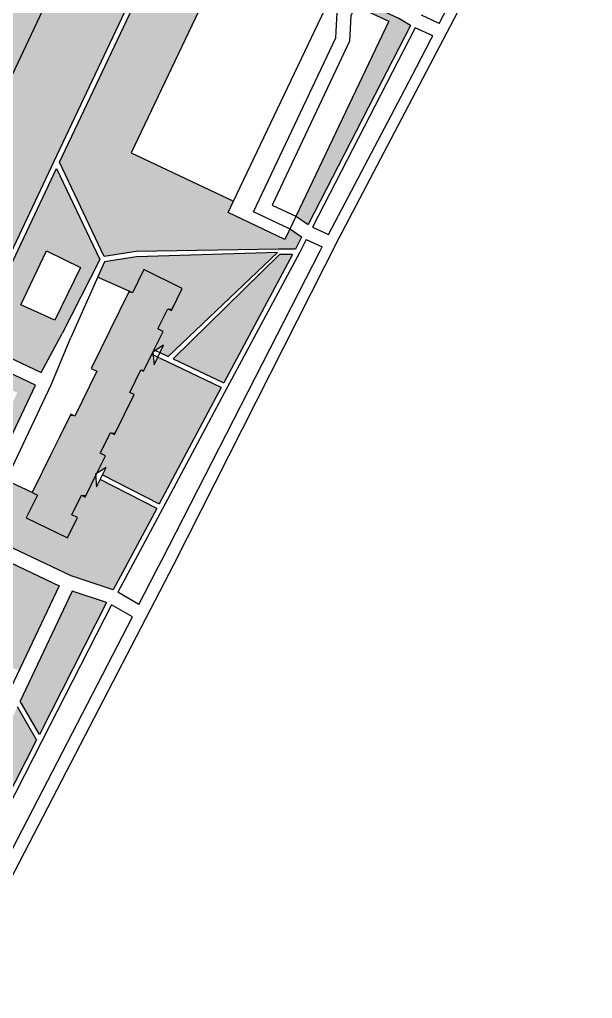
# Model space of a CAD drawing. Extents: x 1000 to 4000, y -4000 to -1000.
# Drawn here: x 2544.6 to 2708.1, y -3066.2 to -2786.9 of the extents above; entities that cross this region are included whole.
import ezdxf

# ---------------------------------------------------------------- set-up
doc = ezdxf.new("R2010")
doc.units = 0
doc.header["$MEASUREMENT"] = 0
for name, color, linetype in [('AVTOSTOYANKI', 150, 'CONTINUOUS'), ('DOR_DOROZHKA', 40, 'CONTINUOUS'), ('GRANICA_UCHASTKA', 7, 'CONTINUOUS'), ('OGRAZHDENIYA', 12, 'CONTINUOUS'), ('PL_DETSKAYA', 1, 'CONTINUOUS'), ('PL_SOBAKI', 200, 'CONTINUOUS'), ('PROEZDY', 253, 'CONTINUOUS'), ('ULICY_PROEZZH_CHAST', 252, 'CONTINUOUS'), ('ZDANIYA', 250, 'CONTINUOUS'), ('ZDANIYA_ZALIVKA', 251, 'CONTINUOUS')]:
    doc.layers.add(name, color=color, linetype=linetype)
doc.layers.add('GREEN_AREAS', color=7, linetype='CONTINUOUS', true_color=0x91ce82)
doc.layers.add('подъезды', color=6, linetype='CONTINUOUS', lineweight=40)

msp = doc.modelspace()

# ---------------------------------------------------------------- hatches: boundary and pattern name
at = {"layer": 'GREEN_AREAS'}
h = msp.add_hatch(color=256, dxfattribs=at)
h.dxf.hatch_style = 1
h.paths.add_polyline_path([(2587.36, -2757.93), (2595.64, -2740.39), (2597.86, -2735.58), (2599.23, -2727.25), (2598.18, -2720.36), (2586.34, -2707.37), (2577.79, -2706.32), (2572.39, -2707.25), (2567.21, -2711.64), (2566.64, -2712.85), (2570, -2714.44), (2581.49, -2719.86), (2514.37, -2862.26), (2502.89, -2856.85), (2499.24, -2855.13), (2498.77, -2856.13), (2498.48, -2862.82), (2513.32, -2869.84), (2530.56, -2878), (2554.53, -2827.32)])
h = msp.add_hatch(color=256, dxfattribs=at)
h.dxf.hatch_style = 1
h.paths.add_polyline_path([(2605.7, -2838.78), (2576.44, -2824.91), (2601.04, -2773.25, -0.278954), (2600.47, -2772.39), (2588.24, -2759.56), (2556.04, -2827.64), (2568.78, -2854.54), (2577.88, -2853.11), (2618.49, -2852.48), (2623.37, -2852.41), (2625.12, -2848.99), (2621.76, -2846.7), (2620.35, -2849.65), (2604.18, -2841.99)])
h.paths.add_polyline_path([(2618.89, -2765.86, -1), (2615.89, -2765.86, -1)], flags=16)
h = msp.add_hatch(color=256, dxfattribs=at)
h.dxf.hatch_style = 1
h.paths.add_polyline_path([(2656.19, -2788.58), (2652.86, -2786.64), (2641.38, -2781.21), (2640.5, -2783.07), (2649.98, -2787.42), (2623.49, -2843.06), (2623.62, -2843.13), (2626.97, -2845.41)])
h = msp.add_hatch(color=256, dxfattribs=at)
h.dxf.hatch_style = 1
h.paths.add_polyline_path([(2567.51, -2855.36), (2555.21, -2829.39), (2531.91, -2878.64), (2550.85, -2887.6), (2556.82, -2876.46)])
h.paths.add_polyline_path([(2544.99, -2868.33), (2552.31, -2852.87), (2562.03, -2857.63), (2554.72, -2872.73)], flags=16)
h = msp.add_hatch(color=256, dxfattribs=at)
h.dxf.hatch_style = 1
h.paths.add_polyline_path([(2618.24, -2853.34), (2578.01, -2854.6), (2568.84, -2856.04), (2566.91, -2860.43), (2575.89, -2864.39), (2576.9, -2864.89), (2580.14, -2858.26), (2591.07, -2863.61), (2587.97, -2869.94), (2586.93, -2869.43), (2584.12, -2875.18), (2585.58, -2875.9), (2583.13, -2880.89), (2583.02, -2881.12), (2583.43, -2881.32), (2585.73, -2879.85), (2584.71, -2881.93), (2587, -2883.04)])
h = msp.add_hatch(color=256, dxfattribs=at)
h.dxf.hatch_style = 1
h.paths.add_polyline_path([(2622.56, -2853.92), (2618.81, -2853.97), (2588.45, -2883.72), (2602.91, -2890.57)])
h = msp.add_hatch(color=256, dxfattribs=at)
h.dxf.hatch_style = 1
h.paths.add_polyline_path([(2529.53, -2881.93), (2513.42, -2874.31), (2511.64, -2878.07), (2543.95, -2893.36), (2538.66, -2904.91), (2527, -2930.36), (2529.95, -2931.75), (2549.14, -2891.22)])
h = msp.add_hatch(color=256, dxfattribs=at)
h.dxf.hatch_style = 1
h.paths.add_polyline_path([(2602.2, -2891.9), (2586.83, -2884.62), (2584.05, -2883.3), (2583.03, -2885.39), (2582.78, -2882.69), (2582.35, -2882.49), (2580.51, -2886.25), (2580.02, -2887.25), (2579.23, -2886.86), (2576.08, -2893.3), (2577.3, -2893.9), (2571.72, -2905.32), (2570.58, -2904.76), (2568.04, -2909.95), (2567.68, -2910.68), (2569.14, -2911.4), (2566.8, -2916.2), (2566.72, -2916.35), (2569.32, -2914.69), (2568.3, -2916.78), (2584.48, -2925.14)])
h = msp.add_hatch(color=256, dxfattribs=at)
h.dxf.hatch_style = 1
h.paths.add_polyline_path([(2583.77, -2926.46), (2567.64, -2918.13), (2566.61, -2920.23), (2566.33, -2917.16), (2563.39, -2923.16), (2562.3, -2922.62), (2559.57, -2928.2), (2561.15, -2928.97), (2558.28, -2934.84), (2546.55, -2929.11), (2549.73, -2922.59), (2548.28, -2921.88), (2540.74, -2918.31), (2533.57, -2933.46), (2559.36, -2945.66), (2571.35, -2949.68)])
h = msp.add_hatch(color=256, dxfattribs=at)
h.dxf.hatch_style = 1
h.paths.add_polyline_path([(2555.95, -2948.47), (2530.05, -2936.22), (2524.14, -2933.43), (2518.04, -2945.98), (2523.76, -2948.76), (2524.6, -2949.17), (2527.93, -2942.26), (2528.76, -2942.66), (2539.58, -2947.87), (2536.77, -2953.7), (2535.86, -2953.26), (2533.12, -2958.96), (2534.2, -2959.49), (2531.05, -2966.03), (2530.93, -2966.28), (2532.49, -2967.03), (2532.54, -2967), (2532.52, -2967.04), (2544.48, -2972.71)])
h = msp.add_hatch(color=256, dxfattribs=at)
h.dxf.hatch_style = 1
h.paths.add_polyline_path([(2569.48, -2953.28), (2559.66, -2949.98), (2544.81, -2981.36), (2550.3, -2990.89)])
h = msp.add_hatch(color=256, dxfattribs=at)
h.dxf.hatch_style = 1
h.paths.add_polyline_path([(2549.49, -2992.48), (2544.03, -2983.01), (2532.46, -3007.45), (2540.04, -3011.02)])

# ---------------------------------------------------------------- linework, layer by layer
at = {"layer": 'AVTOSTOYANKI'}
msp.add_lwpolyline([(2605.7, -2838.78), (2632.81, -2781.85), (2633.81, -2779.76), (2638.39, -2782.1), (2649.98, -2787.42), (2622.52, -2845.1), (2620.35, -2849.65), (2604.18, -2841.99)], close=True, dxfattribs=at)
at = {"layer": 'DOR_DOROZHKA'}
for points in [[(2530.56, -2878), (2554.53, -2827.32), (2587.36, -2757.93), (2595.64, -2740.39), (2597.86, -2735.58), (2599.23, -2727.25), (2598.18, -2720.36), (2586.34, -2707.37), (2577.79, -2706.32), (2572.39, -2707.25), (2567.21, -2711.64)], [(2623.37, -2852.41), (2618.49, -2852.48), (2577.88, -2853.11), (2568.78, -2854.54), (2556.04, -2827.64), (2588.24, -2759.56), (2600.93, -2772.87), (2602.01, -2771.83), (2588.93, -2758.11), (2596.67, -2741.71), (2603.65, -2745.7)], [(2656.19, -2788.58), (2626.97, -2845.41)], [(2657.53, -2789.27), (2628.26, -2846.16)], [(2531.91, -2878.64), (2555.21, -2829.39), (2567.51, -2855.36), (2556.82, -2876.46)], [(2626.43, -2849.72), (2624.49, -2853.5), (2603.89, -2891.91), (2585.45, -2926.5), (2572.71, -2950.33)], [(2625.12, -2848.99), (2623.37, -2852.41)], [(2602.2, -2891.9), (2586.83, -2884.62), (2582.35, -2882.49), (2583.02, -2881.12), (2587, -2883.04), (2618.24, -2853.34), (2578.01, -2854.6), (2568.84, -2856.04), (2559.31, -2877.64)], [(2622.56, -2853.92), (2618.81, -2853.97), (2588.45, -2883.72), (2602.91, -2890.57)], [(2622.56, -2853.92), (2602.91, -2890.57)], [(2602.2, -2891.9), (2584.48, -2925.14)], [(2583.77, -2926.46), (2567.62, -2918.12), (2568.31, -2916.79), (2584.48, -2925.14)], [(2583.77, -2926.46), (2571.35, -2949.68)], [(2570.86, -2953.88), (2551.01, -2992.8), (2541.05, -3012.36), (2533.58, -3026.36)], [(2569.48, -2953.28), (2550.3, -2990.89)], [(2550.3, -2990.89), (2544.81, -2981.36)], [(2549.49, -2992.48), (2544.03, -2983.01)], [(2549.49, -2992.48), (2540.04, -3011.02)]]:
    msp.add_lwpolyline(points, dxfattribs=at)
at = {"layer": 'GRANICA_UCHASTKA'}
msp.add_lwpolyline([(2215.17, -2429.55), (2323.93, -2487.32), (2371.51, -2514.34), (2416.1, -2541.42), (2541.6, -2610.34), (2624.62, -2657.13), (2639.32, -2666.33), (2673.18, -2683.13), (2708.1, -2702.41), (2707.24, -2708.94), (2704.89, -2715.99), (2689.52, -2746.82), (2635.63, -2849.5), (2588.55, -2942.53), (2535.16, -3045.19), (2525.18, -3046.4), (2519.22, -3048.53), (2500.94, -3059.41), (2494.48, -3061.55), (2486.58, -3066.22), (2386.51, -3017.28), (2312.77, -2983.8), (1995.98, -2833.83)], dxfattribs=at)
at = {"layer": 'GREEN_AREAS'}
for p, q in [((2575.89, -2864.39), (2566.91, -2860.43)), ((2548.28, -2921.88), (2540.74, -2918.31))]:
    msp.add_line(p, q, dxfattribs=at)
at = {"layer": 'OGRAZHDENIYA'}
msp.add_lwpolyline([(2605.7, -2838.78), (2632.81, -2781.85), (2603.55, -2767.99), (2601.47, -2772.35), (2576.44, -2824.91), (2605.7, -2838.78)], dxfattribs=at)
at = {"layer": 'PL_DETSKAYA'}
msp.add_lwpolyline([(2552.31, -2852.87), (2562.03, -2857.63), (2554.72, -2872.73), (2544.99, -2868.33)], close=True, dxfattribs=at)
at = {"layer": 'PL_SOBAKI'}
msp.add_lwpolyline([(2605.7, -2838.78), (2632.81, -2781.85), (2603.55, -2767.99), (2601.47, -2772.35), (2576.44, -2824.91)], close=True, dxfattribs=at)
at = {"layer": 'PROEZDY'}
for points in [[(2625.12, -2848.99), (2621.63, -2846.61), (2611.37, -2841.75), (2634.86, -2792.13), (2635.23, -2784.86), (2637.76, -2779.5), (2626.53, -2774.18), (2623.45, -2768.87), (2622.87, -2762.62), (2624.19, -2758.53), (2603.65, -2745.7)], [(2656.19, -2788.58), (2652.86, -2786.64), (2641.38, -2781.21), (2639.18, -2785.85), (2638.81, -2793.13), (2616.7, -2839.85), (2623.62, -2843.13), (2626.97, -2845.41)], [(2664.39, -2788.03), (2659.33, -2785.7)], [(2662.56, -2791.59), (2657.53, -2789.27)], [(2628.26, -2846.16), (2632.83, -2848.26)], [(2626.43, -2849.72), (2630.99, -2851.81)], [(2531.91, -2878.64), (2550.85, -2887.6), (2556.82, -2876.46)], [(2571.35, -2949.68), (2559.36, -2945.66), (2533.57, -2933.46), (2553.61, -2891.12), (2559.31, -2877.64)], [(2529.95, -2931.75), (2549.14, -2891.22), (2529.53, -2881.93)], [(2497.54, -2988.18), (2524.14, -2933.43), (2530.05, -2936.22), (2555.95, -2948.47), (2541.39, -2979.23), (2530.25, -3002.77)], [(2569.48, -2953.28), (2559.66, -2949.98), (2544.81, -2981.36)], [(2578.71, -2953.82), (2572.71, -2950.33)], [(2576.87, -2957.38), (2570.86, -2953.88)]]:
    msp.add_lwpolyline(points, dxfattribs=at)
at = {"layer": 'ULICY_PROEZZH_CHAST'}
for points in [[(2664.39, -2788.03), (2677.98, -2761.76), (2679.65, -2756.41), (2701.56, -2713.16), (2703.88, -2710.7)], [(2664.39, -2788.03), (2664.36, -2788.08), (2664.39, -2788.03)], [(2632.83, -2848.26), (2653.55, -2808.88), (2657.95, -2800.52), (2662.12, -2792.43), (2662.56, -2791.59)], [(2578.71, -2953.82), (2583.55, -2944.45), (2585.25, -2941.14), (2630.41, -2852.95), (2630.99, -2851.81)], [(2539.7, -3029.27), (2546.92, -3015.3), (2576.87, -2957.38)]]:
    msp.add_lwpolyline(points, dxfattribs=at)
at = {"layer": 'ZDANIYA'}
msp.add_lwpolyline([(2581.49, -2719.86), (2514.37, -2862.26), (2502.89, -2856.85), (2506.63, -2848.9), (2508.05, -2845.89), (2509.47, -2842.87), (2516.18, -2828.64), (2517.62, -2825.59), (2519.02, -2822.61), (2525.76, -2808.31), (2527.08, -2805.52), (2528.61, -2802.28), (2535.51, -2787.63), (2536.89, -2784.7)], dxfattribs=at)
msp.add_lwpolyline([(2559.57, -2928.2), (2562.3, -2922.62), (2563.39, -2923.16), (2566.8, -2916.2), (2569.14, -2911.4), (2567.68, -2910.68), (2568.04, -2909.95), (2570.58, -2904.76), (2571.72, -2905.32), (2577.3, -2893.9), (2576.08, -2893.3), (2579.23, -2886.86), (2580.02, -2887.25), (2580.51, -2886.25), (2583.13, -2880.89), (2585.58, -2875.9), (2584.12, -2875.18), (2586.93, -2869.43), (2587.97, -2869.94), (2591.07, -2863.61), (2580.14, -2858.26), (2576.9, -2864.89), (2575.89, -2864.39), (2570.41, -2875.6), (2567.85, -2880.84), (2565.09, -2886.49), (2566.66, -2887.26), (2560.41, -2900.05), (2559.23, -2899.47), (2556, -2906.08), (2553.86, -2910.46), (2548.28, -2921.88), (2549.73, -2922.59), (2546.55, -2929.11), (2558.28, -2934.84), (2561.15, -2928.97)], close=True, dxfattribs=at)
at = {"layer": 'ZDANIYA_ZALIVKA'}
for points in [[(2535.51, -2787.63), (2549.55, -2787.63), (2536.89, -2784.7), (2550.93, -2784.7)], [(2528.61, -2802.28), (2542.64, -2802.28), (2535.51, -2787.63), (2549.55, -2787.63)], [(2577.53, -2863.61), (2591.07, -2863.61), (2580.14, -2858.26)], [(2573.43, -2869.43), (2588.22, -2869.43), (2575.65, -2864.89), (2590.44, -2864.89)], [(2575.65, -2864.89), (2576.9, -2864.89), (2575.89, -2864.39)], [(2576.9, -2864.89), (2590.44, -2864.89), (2577.14, -2864.39), (2590.68, -2864.39)], [(2577.14, -2864.39), (2590.68, -2864.39), (2577.53, -2863.61), (2591.07, -2863.61)], [(2570.61, -2875.18), (2584.12, -2875.18), (2573.18, -2869.94), (2586.68, -2869.94)], [(2573.18, -2869.94), (2586.68, -2869.94), (2573.43, -2869.43), (2586.93, -2869.43)], [(2587.97, -2869.94), (2587.97, -2869.94), (2586.93, -2869.43), (2588.22, -2869.43)], [(2567.85, -2880.84), (2583.16, -2880.84), (2570.27, -2875.9), (2585.58, -2875.9)], [(2570.27, -2875.9), (2585.58, -2875.9), (2570.41, -2875.6), (2584.97, -2875.6)], [(2570.41, -2875.6), (2584.97, -2875.6), (2570.61, -2875.18), (2584.12, -2875.18)], [(2565.2, -2886.25), (2580.51, -2886.25), (2567.83, -2880.89), (2583.13, -2880.89)], [(2567.83, -2880.89), (2583.13, -2880.89), (2567.85, -2880.84), (2583.16, -2880.84)], [(2563.71, -2893.3), (2576.08, -2893.3), (2566.66, -2887.26), (2579.03, -2887.26)], [(2565.09, -2886.49), (2580.39, -2886.49), (2565.2, -2886.25), (2580.51, -2886.25)], [(2565.84, -2886.86), (2580.21, -2886.86), (2565.09, -2886.49), (2580.39, -2886.49)], [(2566.63, -2887.25), (2579.04, -2887.25), (2565.84, -2886.86), (2579.23, -2886.86)], [(2566.66, -2887.26), (2579.03, -2887.26), (2566.63, -2887.25), (2579.04, -2887.25)], [(2580.02, -2887.25), (2580.02, -2887.25), (2579.23, -2886.86), (2580.21, -2886.86)], [(2563.42, -2893.9), (2577.3, -2893.9), (2563.71, -2893.3), (2576.08, -2893.3)], [(2560.7, -2899.47), (2574.58, -2899.47), (2563.42, -2893.9), (2577.3, -2893.9)], [(2556.64, -2904.76), (2571.99, -2904.76), (2558.95, -2900.05), (2574.3, -2900.05)], [(2558.95, -2900.05), (2560.41, -2900.05), (2559.23, -2899.47)], [(2560.41, -2900.05), (2574.3, -2900.05), (2560.7, -2899.47), (2574.58, -2899.47)], [(2554.11, -2909.95), (2568.04, -2909.95), (2556, -2906.08), (2569.93, -2906.08)], [(2556, -2906.08), (2569.93, -2906.08), (2556.37, -2905.32), (2570.3, -2905.32)], [(2556.37, -2905.32), (2570.3, -2905.32), (2556.64, -2904.76), (2570.58, -2904.76)], [(2571.72, -2905.32), (2571.72, -2905.32), (2570.58, -2904.76), (2571.99, -2904.76)], [(2553.86, -2910.46), (2567.8, -2910.46), (2554.11, -2909.95), (2568.04, -2909.95)], [(2551.05, -2916.2), (2566.8, -2916.2), (2553.4, -2911.4), (2569.14, -2911.4)], [(2553.4, -2911.4), (2569.14, -2911.4), (2553.75, -2910.68), (2567.68, -2910.68)], [(2553.75, -2910.68), (2567.68, -2910.68), (2553.86, -2910.46), (2567.8, -2910.46)], [(2548.28, -2921.88), (2564.02, -2921.88), (2551.05, -2916.2), (2566.8, -2916.2)], [(2546.99, -2928.2), (2559.57, -2928.2), (2549.45, -2923.16), (2562.04, -2923.16)], [(2549.73, -2922.59), (2563.67, -2922.59), (2548.28, -2921.88), (2564.02, -2921.88)], [(2549.45, -2923.16), (2562.04, -2923.16), (2549.71, -2922.62), (2562.3, -2922.62)], [(2549.71, -2922.62), (2563.66, -2922.62), (2549.73, -2922.59), (2563.67, -2922.59)], [(2563.39, -2923.16), (2563.39, -2923.16), (2562.3, -2922.62), (2563.66, -2922.62)], [(2546.55, -2929.11), (2561.09, -2929.11), (2546.61, -2928.97), (2561.15, -2928.97)], [(2558.28, -2934.84), (2558.28, -2934.84), (2546.55, -2929.11), (2561.09, -2929.11)], [(2546.61, -2928.97), (2561.15, -2928.97), (2546.99, -2928.2), (2559.57, -2928.2)]]:
    msp.add_solid(points, dxfattribs=at)
at = {"layer": 'подъезды', "lineweight": 30}
for p, q in [((2585.73, -2879.85), (2582.69, -2881.79)), ((2582.69, -2881.79), (2583.03, -2885.39)), ((2583.03, -2885.39), (2585.73, -2879.85)), ((2569.32, -2914.69), (2566.28, -2916.63)), ((2566.61, -2920.23), (2569.32, -2914.69)), ((2566.28, -2916.63), (2566.61, -2920.23))]:
    msp.add_line(p, q, dxfattribs=at)

doc.saveas('drawing.dxf')
